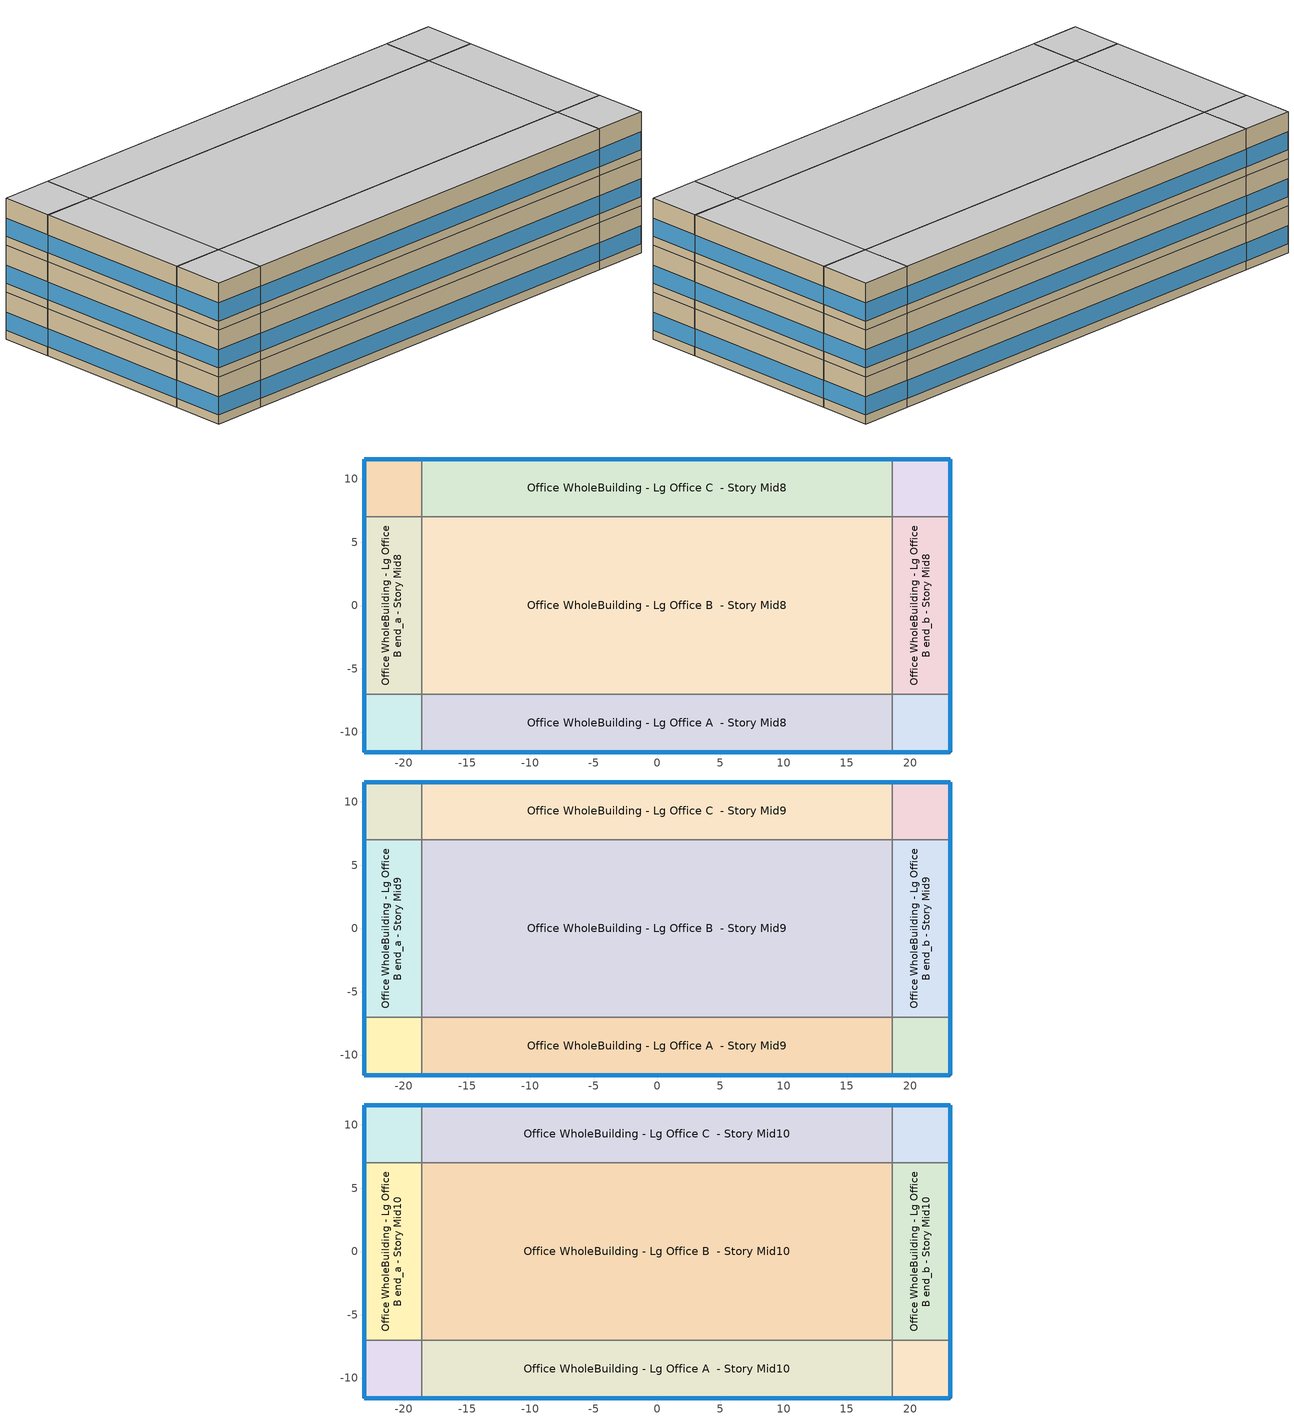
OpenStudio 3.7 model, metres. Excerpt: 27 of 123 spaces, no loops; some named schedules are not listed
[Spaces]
Office WholeBuilding - Lg Office A end_a - Story Mid8
 floor adiabatic (Typical Interior Floor): -23.15,-11.58 -23.15,-7 -18.58,-7 -18.58,-11.58 z31.7
 wall outside: -23.15,-7 -23.15,-11.58 -18.58,-11.58 z31.7:35.66
 wall to Office WholeBuilding - Lg Office B end_a - Story Mid8: -18.58,-7 -23.15,-7 z31.7:35.66
 wall to Office WholeBuilding - Lg Office A  - Story Mid8: -18.58,-11.58 -18.58,-7 z31.7:35.66
 window: -23.13,-11.58 -18.6,-11.58 / -23.15,-7.03 -23.15,-11.55 z32.46:33.98
 ceiling adiabatic (Typical Interior Ceiling): -18.58,-11.58 -18.58,-7 -23.15,-7 -23.15,-11.58 z35.66
Office WholeBuilding - Lg Office B end_a - Story Mid8
 floor adiabatic (Typical Interior Floor): -23.15,-7 -23.15,7 -18.58,7 -18.58,-7 z31.7
 wall outside: -23.15,7 -23.15,-7 z31.7:35.66
 wall to Office WholeBuilding - Lg Office C end_a - Story Mid8: -18.58,7 -23.15,7 z31.7:35.66
 wall to Office WholeBuilding - Lg Office B  - Story Mid8: -18.58,-7 -18.58,7 z31.7:35.66
 window: -23.15,6.98 -23.15,-6.98 z32.46:33.97
 ceiling adiabatic (Typical Interior Ceiling): -18.58,-7 -18.58,7 -23.15,7 -23.15,-7 z35.66
Office WholeBuilding - Lg Office C end_a - Story Mid8
 floor adiabatic (Typical Interior Floor): -23.15,7 -23.15,11.58 -18.58,11.58 -18.58,7 z31.7
 wall outside: -18.58,11.58 -23.15,11.58 -23.15,7 z31.7:35.66
 wall to Office WholeBuilding - Lg Office C  - Story Mid8: -18.58,7 -18.58,11.58 z31.7:35.66
 window: -18.6,11.58 -23.13,11.58 / -23.15,11.55 -23.15,7.03 z32.46:33.98
 ceiling adiabatic (Typical Interior Ceiling): -18.58,7 -18.58,11.58 -23.15,11.58 -23.15,7 z35.66
Office WholeBuilding - Lg Office A  - Story Mid8
 floor adiabatic (Typical Interior Floor): -18.58,-11.58 -18.58,-7 18.58,-7 18.58,-11.58 z31.7
 wall outside: -18.58,-11.58 18.58,-11.58 z31.7:35.66
 wall to Office WholeBuilding - Lg Office B  - Story Mid8: 18.58,-7 -18.58,-7 z31.7:35.66
 wall to Office WholeBuilding - Lg Office A end_b - Story Mid8: 18.58,-11.58 18.58,-7 z31.7:35.66
 window: -18.55,-11.58 18.55,-11.58 z32.46:33.97
 ceiling adiabatic (Typical Interior Ceiling): 18.58,-11.58 18.58,-7 -18.58,-7 -18.58,-11.58 z35.66
Office WholeBuilding - Lg Office B  - Story Mid8
 floor adiabatic (Typical Interior Floor): -18.58,-7 -18.58,7 18.58,7 18.58,-7 z31.7
 wall to Office WholeBuilding - Lg Office C  - Story Mid8: 18.58,7 -18.58,7 z31.7:35.66
 wall to Office WholeBuilding - Lg Office B end_b - Story Mid8: 18.58,-7 18.58,7 z31.7:35.66
 ceiling adiabatic (Typical Interior Ceiling): 18.58,-7 18.58,7 -18.58,7 -18.58,-7 z35.66
Office WholeBuilding - Lg Office C  - Story Mid8
 floor adiabatic (Typical Interior Floor): -18.58,7 -18.58,11.58 18.58,11.58 18.58,7 z31.7
 wall outside: 18.58,11.58 -18.58,11.58 z31.7:35.66
 wall to Office WholeBuilding - Lg Office C end_b - Story Mid8: 18.58,7 18.58,11.58 z31.7:35.66
 window: 18.55,11.58 -18.55,11.58 z32.46:33.97
 ceiling adiabatic (Typical Interior Ceiling): 18.58,7 18.58,11.58 -18.58,11.58 -18.58,7 z35.66
Office WholeBuilding - Lg Office A end_b - Story Mid8
 floor adiabatic (Typical Interior Floor): 18.58,-11.58 18.58,-7 23.15,-7 23.15,-11.58 z31.7
 wall outside: 18.58,-11.58 23.15,-11.58 23.15,-7 z31.7:35.66
 wall to Office WholeBuilding - Lg Office B end_b - Story Mid8: 23.15,-7 18.58,-7 z31.7:35.66
 window: 23.15,-11.55 23.15,-7.03 / 18.6,-11.58 23.13,-11.58 z32.46:33.98
 ceiling adiabatic (Typical Interior Ceiling): 23.15,-11.58 23.15,-7 18.58,-7 18.58,-11.58 z35.66
Office WholeBuilding - Lg Office B end_b - Story Mid8
 floor adiabatic (Typical Interior Floor): 18.58,-7 18.58,7 23.15,7 23.15,-7 z31.7
 wall outside: 23.15,-7 23.15,7 z31.7:35.66
 wall to Office WholeBuilding - Lg Office C end_b - Story Mid8: 23.15,7 18.58,7 z31.7:35.66
 window: 23.15,-6.98 23.15,6.98 z32.46:33.97
 ceiling adiabatic (Typical Interior Ceiling): 23.15,-7 23.15,7 18.58,7 18.58,-7 z35.66
Office WholeBuilding - Lg Office C end_b - Story Mid8
 floor adiabatic (Typical Interior Floor): 18.58,7 18.58,11.58 23.15,11.58 23.15,7 z31.7
 wall outside: 23.15,7 23.15,11.58 18.58,11.58 z31.7:35.66
 window: 23.13,11.58 18.6,11.58 / 23.15,7.03 23.15,11.55 z32.46:33.98
 ceiling adiabatic (Typical Interior Ceiling): 23.15,7 23.15,11.58 18.58,11.58 18.58,7 z35.66
Office WholeBuilding - Lg Office A end_a - Story Mid9
 floor adiabatic (Typical Interior Floor): -23.15,-11.58 -23.15,-7 -18.58,-7 -18.58,-11.58 z35.66
 wall outside: -23.15,-7 -23.15,-11.58 -18.58,-11.58 z35.66:39.62
 wall to Office WholeBuilding - Lg Office B end_a - Story Mid9: -18.58,-7 -23.15,-7 z35.66:39.62
 wall to Office WholeBuilding - Lg Office A  - Story Mid9: -18.58,-11.58 -18.58,-7 z35.66:39.62
 window: -23.15,-7.03 -23.15,-11.55 / -23.13,-11.58 -18.6,-11.58 z36.42:37.95
 ceiling adiabatic (Typical Interior Ceiling): -18.58,-11.58 -18.58,-7 -23.15,-7 -23.15,-11.58 z39.62
Office WholeBuilding - Lg Office B end_a - Story Mid9
 floor adiabatic (Typical Interior Floor): -23.15,-7 -23.15,7 -18.58,7 -18.58,-7 z35.66
 wall outside: -23.15,7 -23.15,-7 z35.66:39.62
 wall to Office WholeBuilding - Lg Office C end_a - Story Mid9: -18.58,7 -23.15,7 z35.66:39.62
 wall to Office WholeBuilding - Lg Office B  - Story Mid9: -18.58,-7 -18.58,7 z35.66:39.62
 window: -23.15,6.98 -23.15,-6.98 z36.42:37.93
 ceiling adiabatic (Typical Interior Ceiling): -18.58,-7 -18.58,7 -23.15,7 -23.15,-7 z39.62
Office WholeBuilding - Lg Office C end_a - Story Mid9
 floor adiabatic (Typical Interior Floor): -23.15,7 -23.15,11.58 -18.58,11.58 -18.58,7 z35.66
 wall outside: -18.58,11.58 -23.15,11.58 -23.15,7 z35.66:39.62
 wall to Office WholeBuilding - Lg Office C  - Story Mid9: -18.58,7 -18.58,11.58 z35.66:39.62
 window: -23.15,11.55 -23.15,7.03 / -18.6,11.58 -23.13,11.58 z36.42:37.95
 ceiling adiabatic (Typical Interior Ceiling): -18.58,7 -18.58,11.58 -23.15,11.58 -23.15,7 z39.62
Office WholeBuilding - Lg Office A  - Story Mid9
 floor adiabatic (Typical Interior Floor): -18.58,-11.58 -18.58,-7 18.58,-7 18.58,-11.58 z35.66
 wall outside: -18.58,-11.58 18.58,-11.58 z35.66:39.62
 wall to Office WholeBuilding - Lg Office B  - Story Mid9: 18.58,-7 -18.58,-7 z35.66:39.62
 wall to Office WholeBuilding - Lg Office A end_b - Story Mid9: 18.58,-11.58 18.58,-7 z35.66:39.62
 window: -18.55,-11.58 18.55,-11.58 z36.42:37.93
 ceiling adiabatic (Typical Interior Ceiling): 18.58,-11.58 18.58,-7 -18.58,-7 -18.58,-11.58 z39.62
Office WholeBuilding - Lg Office B  - Story Mid9
 floor adiabatic (Typical Interior Floor): -18.58,-7 -18.58,7 18.58,7 18.58,-7 z35.66
 wall to Office WholeBuilding - Lg Office C  - Story Mid9: 18.58,7 -18.58,7 z35.66:39.62
 wall to Office WholeBuilding - Lg Office B end_b - Story Mid9: 18.58,-7 18.58,7 z35.66:39.62
 ceiling adiabatic (Typical Interior Ceiling): 18.58,-7 18.58,7 -18.58,7 -18.58,-7 z39.62
Office WholeBuilding - Lg Office C  - Story Mid9
 floor adiabatic (Typical Interior Floor): -18.58,7 -18.58,11.58 18.58,11.58 18.58,7 z35.66
 wall outside: 18.58,11.58 -18.58,11.58 z35.66:39.62
 wall to Office WholeBuilding - Lg Office C end_b - Story Mid9: 18.58,7 18.58,11.58 z35.66:39.62
 window: 18.55,11.58 -18.55,11.58 z36.42:37.93
 ceiling adiabatic (Typical Interior Ceiling): 18.58,7 18.58,11.58 -18.58,11.58 -18.58,7 z39.62
Office WholeBuilding - Lg Office A end_b - Story Mid9
 floor adiabatic (Typical Interior Floor): 18.58,-11.58 18.58,-7 23.15,-7 23.15,-11.58 z35.66
 wall outside: 18.58,-11.58 23.15,-11.58 23.15,-7 z35.66:39.62
 wall to Office WholeBuilding - Lg Office B end_b - Story Mid9: 23.15,-7 18.58,-7 z35.66:39.62
 window: 18.6,-11.58 23.13,-11.58 / 23.15,-11.55 23.15,-7.03 z36.42:37.95
 ceiling adiabatic (Typical Interior Ceiling): 23.15,-11.58 23.15,-7 18.58,-7 18.58,-11.58 z39.62
Office WholeBuilding - Lg Office B end_b - Story Mid9
 floor adiabatic (Typical Interior Floor): 18.58,-7 18.58,7 23.15,7 23.15,-7 z35.66
 wall outside: 23.15,-7 23.15,7 z35.66:39.62
 wall to Office WholeBuilding - Lg Office C end_b - Story Mid9: 23.15,7 18.58,7 z35.66:39.62
 window: 23.15,-6.98 23.15,6.98 z36.42:37.93
 ceiling adiabatic (Typical Interior Ceiling): 23.15,-7 23.15,7 18.58,7 18.58,-7 z39.62
Office WholeBuilding - Lg Office C end_b - Story Mid9
 floor adiabatic (Typical Interior Floor): 18.58,7 18.58,11.58 23.15,11.58 23.15,7 z35.66
 wall outside: 23.15,7 23.15,11.58 18.58,11.58 z35.66:39.62
 window: 23.13,11.58 18.6,11.58 / 23.15,7.03 23.15,11.55 z36.42:37.95
 ceiling adiabatic (Typical Interior Ceiling): 23.15,7 23.15,11.58 18.58,11.58 18.58,7 z39.62
Office WholeBuilding - Lg Office A end_a - Story Mid10
 floor adiabatic (Typical Interior Floor): -23.15,-11.58 -23.15,-7 -18.58,-7 -18.58,-11.58 z39.62
 wall outside: -23.15,-7 -23.15,-11.58 -18.58,-11.58 z39.62:43.59
 wall to Office WholeBuilding - Lg Office B end_a - Story Mid10: -18.58,-7 -23.15,-7 z39.62:43.59
 wall to Office WholeBuilding - Lg Office A  - Story Mid10: -18.58,-11.58 -18.58,-7 z39.62:43.59
 window: -23.15,-7.03 -23.15,-11.55 / -23.13,-11.58 -18.6,-11.58 z40.39:41.91
 ceiling adiabatic (Typical Interior Ceiling): -18.58,-11.58 -18.58,-7 -23.15,-7 -23.15,-11.58 z43.59
Office WholeBuilding - Lg Office B end_a - Story Mid10
 floor adiabatic (Typical Interior Floor): -23.15,-7 -23.15,7 -18.58,7 -18.58,-7 z39.62
 wall outside: -23.15,7 -23.15,-7 z39.62:43.59
 wall to Office WholeBuilding - Lg Office C end_a - Story Mid10: -18.58,7 -23.15,7 z39.62:43.59
 wall to Office WholeBuilding - Lg Office B  - Story Mid10: -18.58,-7 -18.58,7 z39.62:43.59
 window: -23.15,6.98 -23.15,-6.98 z40.39:41.9
 ceiling adiabatic (Typical Interior Ceiling): -18.58,-7 -18.58,7 -23.15,7 -23.15,-7 z43.59
Office WholeBuilding - Lg Office C end_a - Story Mid10
 floor adiabatic (Typical Interior Floor): -23.15,7 -23.15,11.58 -18.58,11.58 -18.58,7 z39.62
 wall outside: -18.58,11.58 -23.15,11.58 -23.15,7 z39.62:43.59
 wall to Office WholeBuilding - Lg Office C  - Story Mid10: -18.58,7 -18.58,11.58 z39.62:43.59
 window: -23.15,11.55 -23.15,7.03 / -18.6,11.58 -23.13,11.58 z40.39:41.91
 ceiling adiabatic (Typical Interior Ceiling): -18.58,7 -18.58,11.58 -23.15,11.58 -23.15,7 z43.59
Office WholeBuilding - Lg Office A  - Story Mid10
 floor adiabatic (Typical Interior Floor): -18.58,-11.58 -18.58,-7 18.58,-7 18.58,-11.58 z39.62
 wall outside: -18.58,-11.58 18.58,-11.58 z39.62:43.59
 wall to Office WholeBuilding - Lg Office B  - Story Mid10: 18.58,-7 -18.58,-7 z39.62:43.59
 wall to Office WholeBuilding - Lg Office A end_b - Story Mid10: 18.58,-11.58 18.58,-7 z39.62:43.59
 window: -18.55,-11.58 18.55,-11.58 z40.39:41.89
 ceiling adiabatic (Typical Interior Ceiling): 18.58,-11.58 18.58,-7 -18.58,-7 -18.58,-11.58 z43.59
Office WholeBuilding - Lg Office B  - Story Mid10
 floor adiabatic (Typical Interior Floor): -18.58,-7 -18.58,7 18.58,7 18.58,-7 z39.62
 wall to Office WholeBuilding - Lg Office C  - Story Mid10: 18.58,7 -18.58,7 z39.62:43.59
 wall to Office WholeBuilding - Lg Office B end_b - Story Mid10: 18.58,-7 18.58,7 z39.62:43.59
 ceiling adiabatic (Typical Interior Ceiling): 18.58,-7 18.58,7 -18.58,7 -18.58,-7 z43.59
Office WholeBuilding - Lg Office C  - Story Mid10
 floor adiabatic (Typical Interior Floor): -18.58,7 -18.58,11.58 18.58,11.58 18.58,7 z39.62
 wall outside: 18.58,11.58 -18.58,11.58 z39.62:43.59
 wall to Office WholeBuilding - Lg Office C end_b - Story Mid10: 18.58,7 18.58,11.58 z39.62:43.59
 window: 18.55,11.58 -18.55,11.58 z40.39:41.89
 ceiling adiabatic (Typical Interior Ceiling): 18.58,7 18.58,11.58 -18.58,11.58 -18.58,7 z43.59
Office WholeBuilding - Lg Office A end_b - Story Mid10
 floor adiabatic (Typical Interior Floor): 18.58,-11.58 18.58,-7 23.15,-7 23.15,-11.58 z39.62
 wall outside: 18.58,-11.58 23.15,-11.58 23.15,-7 z39.62:43.59
 wall to Office WholeBuilding - Lg Office B end_b - Story Mid10: 23.15,-7 18.58,-7 z39.62:43.59
 window: 18.6,-11.58 23.13,-11.58 / 23.15,-11.55 23.15,-7.03 z40.39:41.91
 ceiling adiabatic (Typical Interior Ceiling): 23.15,-11.58 23.15,-7 18.58,-7 18.58,-11.58 z43.59
Office WholeBuilding - Lg Office B end_b - Story Mid10
 floor adiabatic (Typical Interior Floor): 18.58,-7 18.58,7 23.15,7 23.15,-7 z39.62
 wall outside: 23.15,-7 23.15,7 z39.62:43.59
 wall to Office WholeBuilding - Lg Office C end_b - Story Mid10: 23.15,7 18.58,7 z39.62:43.59
 window: 23.15,-6.98 23.15,6.98 z40.39:41.9
 ceiling adiabatic (Typical Interior Ceiling): 23.15,-7 23.15,7 18.58,7 18.58,-7 z43.59
Office WholeBuilding - Lg Office C end_b - Story Mid10
 floor adiabatic (Typical Interior Floor): 18.58,7 18.58,11.58 23.15,11.58 23.15,7 z39.62
 wall outside: 23.15,7 23.15,11.58 18.58,11.58 z39.62:43.59
 window: 23.13,11.58 18.6,11.58 / 23.15,7.03 23.15,11.55 z40.39:41.91
 ceiling adiabatic (Typical Interior Ceiling): 23.15,7 23.15,11.58 18.58,11.58 18.58,7 z43.59
[Site]
Maxwell Afb_AL_USA: Latitude {deg}=32.38; Longitude {deg}=-86.36; Time Zone {hr}=-6; Elevation {m}=52; Terrain=City
[Site:WaterMainsTemperature]
Calculation Method=Correlation; Annual Average Outdoor Air Temperature {C}=18.7358; Maximum Difference In Monthly Average Outdoor Air Temperatures {deltaC}=20.53
[SizingPeriod:DesignDay] Daily Dry-Bulb Temperature Range {deltaC}=10.3; Barometric Pressure {Pa}=100702; Wind Speed {m/s}=3; Wind Direction {deg}=240; Rain Indicator=No; Snow Indicator=No; Day of Month=21; Month=7; Day Type=SummerDesignDay; Daylight Saving Time Indicator=No; Dry-Bulb Temperature Range Modifier Type=DefaultMultipliers; Solar Model Indicator=ASHRAETau; ASHRAE Clear Sky Optical Depth for Beam Irradiance=0.459; ASHRAE Clear Sky Optical Depth for Diffuse Irradiance=2.177
Name | Maximum Dry-Bulb Temperature {C} | Humidity Condition Type | Wetbulb or DewPoint at Maximum Dry-Bulb {C}
Maxwell Afb Ann Clg .4% Condns DB=>MWB 1 | 36.3 | Wetbulb | 24.8
Maxwell Afb Ann Clg .4% Condns WB=>MDB 1 | 32.9 | Wetbulb | 27
Maxwell Afb Ann Clg 1% Condns DB=>MWB 1 | 35.2 | Wetbulb | 24.8
Maxwell Afb Ann Clg 2% Condns DP=>MDB 1 | 28.6 | Dewpoint | 24.5
[ClimateZones]
Climate Zone Institution Name 1=ASHRAE; Climate Zone Document Name 1=ANSI/ASHRAE Standard 169; Climate Zone Document Year 1=2006; Climate Zone Value 1=ASHRAE 169-2013-3A
[Building]
ComStock DOE Ref Pre-1980|LargeOffice: North Axis {deg}=270; Default Construction Set=ComStock DOE Ref Pre-1980 - Office - ASHRAE 169-2013-3A; Default Schedule Set=Building Default Schedule Set; Standards Building Type=Office
[Site:GroundTemperature:FCfactorMethod]
January Ground Temperature {C}=16; February Ground Temperature {C}=11.9; March Ground Temperature {C}=7.7; April Ground Temperature {C}=4; May Ground Temperature {C}=7.9; June Ground Temperature {C}=13.8; July Ground Temperature {C}=17.2; August Ground Temperature {C}=20.8; September Ground Temperature {C}=24.8; October Ground Temperature {C}=26.1; November Ground Temperature {C}=26.5; December Ground Temperature {C}=22.5
[DefaultConstructionSet]
ComStock DOE Ref Pre-1980 - Office - ASHRAE 169-2013-3A: Default Exterior Surface Constructions=Default Surface Constructions 1; Default Interior Surface Constructions=Default Surface Constructions 2; Default Ground Contact Surface Constructions=Default Surface Constructions 3; Default Exterior SubSurface Constructions=Default Sub Surface Constructions 1; Default Interior SubSurface Constructions=Default Sub Surface Constructions 2; Interior Partition Construction=Typical Interior Partition
[DefaultSurfaceConstructions]
Name | Floor Construction | Wall Construction | Roof Ceiling Construction
Default Surface Constructions 1 | Typical Insulated Exterior Mass Floor | Typical Insulated Steel Framed Exterior Wall R-4.44 | Typical IEAD Roof R-10.0
Default Surface Constructions 2 | Typical Interior Floor | Typical Interior Wall | Typical Interior Ceiling
Default Surface Constructions 3 | Typical Insulated Carpeted 6in Slab Floor | Typical Insulated Basement Mass Wall
[Construction]
Typical Insulated Exterior Mass Floor: 4 in. Normalweight Concrete Floor, Typical Carpet Pad
Typical IEAD Roof R-10.0: Roof Membrane, Typical Insulation R-8.88, Metal Roof Surface
Typical Interior Floor: 100mm Normalweight concrete floor, CP02 CARPET PAD
Typical Interior Wall: G01 13mm gypsum board, G01 13mm gypsum board
Typical Interior Ceiling: CP02 CARPET PAD, 100mm Normalweight concrete floor
Typical Insulated Carpeted 6in Slab Floor: 6 in. Normalweight Concrete Floor, Typical Carpet Pad
Typical Insulated Basement Mass Wall: 8 in. Concrete Block Basement Wall
U 1.22 SHGC 0.54 Simple Glazing Window U-1.22 SHGC 0.54: U 1.22 SHGC 0.54 Simple Glazing U-1.22 SHGC 0.54
U 1.22 SHGC 0.54 Simple Glazing Window U-1.22 SHGC 0.54 1: U 1.22 SHGC 0.54 Simple Glazing U-1.22 SHGC 0.54 1
Typical Insulated Metal Door: F08 Metal surface, Typical Insulation R-2.27
U 0.88 SHGC 0.16 Sgl Ref-A-L Clr 6mm: REF A CLEAR LO 6MM
Typical Overhead Door: Typical Insulation R-2.27
Typical Interior Window: Clear 3mm
Typical Interior Door; Typical Interior Partition: G05 25mm wood
Typical Insulated Steel Framed Exterior Wall R-4.44: 25mm Stucco, 5/8 in. Gypsum Board, Typical Insulation R-2.27, 5/8 in. Gypsum Board
InteriorFurnishings 1: Std Wood 6inch 1
[Material] Thermal Absorptance=0.9
Name | Roughness | Thickness {m} | Conductivity {W/m-K} | Density {kg/m3} | Specific Heat {J/kg-K} | Solar Absorptance | Visible Absorptance
4 in. Normalweight Concrete Floor | MediumRough | 0.1016 | 2.31 | 2322 | 832 | 0.7 | 0.7
Roof Membrane | VeryRough | 0.0095 | 0.16 | 1121.29 | 1460 | 0.7 | 0.7
Metal Roof Surface; F08 Metal surface | Smooth | 0.0008 | 45.28 | 7824 | 500 | 0.7 | 0.7
100mm Normalweight concrete floor | MediumRough | 0.1016 | 2.31045 | 2322 | 832.557 | 0.7 | 0.7
G01 13mm gypsum board | Smooth | 0.0127 | 0.160031 | 800.001 | 1090.73 | 0.7 | 0.5
6 in. Normalweight Concrete Floor | MediumRough | 0.1524 | 2.31 | 2322 | 832 | 0.7 | 0.7
8 in. Concrete Block Basement Wall | MediumRough | 0.2032 | 1.326 | 1842 | 912 | 0.7 | 0.7
G05 25mm wood | MediumSmooth | 0.0254 | 0.15 | 608 | 1630 | 0.5 | 0.5
25mm Stucco | Smooth | 0.0254 | 0.72 | 1856 | 840 | 0.7 | 0.7
5/8 in. Gypsum Board | MediumSmooth | 0.0159 | 0.16 | 800 | 1090 | 0.7 | 0.7
Std Wood 6inch 1 | MediumSmooth | 0.15 | 0.12 | 540 | 1210 | 0.7 | 0.7
[Material:NoMass] Roughness=Smooth; Thermal Absorptance=0.9; Solar Absorptance=0.7
Name | Thermal Resistance {m2-K/W} | Visible Absorptance
Typical Carpet Pad; CP02 CARPET PAD | 0.21648 | 0.8
Typical Insulation R-8.88 | 1.56434 | 0.7
Typical Insulation R-2.27 | 0.39899 | 0.7
[DefaultSubSurfaceConstructions]
Name | Fixed Window Construction | Operable Window Construction | Door Construction | Glass Door Construction | Overhead Door Construction | Tubular Daylight Dome Construction | Tubular Daylight Diffuser Construction
Default Sub Surface Constructions 1 | U 1.22 SHGC 0.54 Simple Glazing Window U-1.22 SHGC 0.54 | U 1.22 SHGC 0.54 Simple Glazing Window U-1.22 SHGC 0.54 1 | Typical Insulated Metal Door | U 0.88 SHGC 0.16 Sgl Ref-A-L Clr 6mm | Typical Overhead Door | Typical Interior Window | Typical Interior Window
Default Sub Surface Constructions 2 | Typical Interior Window | Typical Interior Window | Typical Interior Door
[WindowMaterial:SimpleGlazingSystem] U-Factor {W/m2-K}=6.92748; Solar Heat Gain Coefficient=0.54; Visible Transmittance=0.38
U 1.22 SHGC 0.54 Simple Glazing U-1.22 SHGC 0.54; U 1.22 SHGC 0.54 Simple Glazing U-1.22 SHGC 0.54 1
[WindowMaterial:Glazing] Optical Data Type=SpectralAverage; Infrared Transmittance at Normal Incidence=0; Front Side Infrared Hemispherical Emissivity=0.84; Conductivity {W/m-K}=0.9; Dirt Correction Factor for Solar and Visible Transmittance=1; Solar Diffusing=No
Name | Thickness {m} | Solar Transmittance at Normal Incidence | Front Side Solar Reflectance at Normal Incidence | Back Side Solar Reflectance at Normal Incidence | Visible Transmittance at Normal Incidence | Front Side Visible Reflectance at Normal Incidence | Back Side Visible Reflectance at Normal Incidence | Back Side Infrared Hemispherical Emissivity
REF A CLEAR LO 6MM | 0.006 | 0.066 | 0.341 | 0.493 | 0.08 | 0.41 | 0.37 | 0.4
Clear 3mm | 0.003 | 0.837 | 0.075 | 0.075 | 0.898 | 0.081 | 0.081 | 0.84
[SpaceType]
Office WholeBuilding - Lg Office - ComStock DOE Ref Pre-1980: Default Schedule Set=Office WholeBuilding - Lg Office Schedule Set; Design Specification Outdoor Air Object=Office WholeBuilding - Lg Office Ventilation; Standards Building Type=Office; Standards Space Type=WholeBuilding - Lg Office
[BuildingStory] Nominal Floor to Floor Height {m}=3.9624
Name | Nominal Z Coordinate {m}
Story Mid8 | 31.6992
Story Mid9 | 35.6616
Story Mid10 | 39.624
[Space] Space Type=Office WholeBuilding - Lg Office - ComStock DOE Ref Pre-1980
Name | Building Story | Thermal Zone
Office WholeBuilding - Lg Office A end_a - Story Mid8 | Story Mid8 | Zone Office WholeBuilding - Lg Office A end_a - Story Mid8
Office WholeBuilding - Lg Office B end_a - Story Mid8 | Story Mid8 | Zone Office WholeBuilding - Lg Office B end_a - Story Mid8
Office WholeBuilding - Lg Office C end_a - Story Mid8 | Story Mid8 | Zone Office WholeBuilding - Lg Office C end_a - Story Mid8
Office WholeBuilding - Lg Office A  - Story Mid8 | Story Mid8 | Zone Office WholeBuilding - Lg Office A  - Story Mid8
Office WholeBuilding - Lg Office B  - Story Mid8 | Story Mid8 | Zone Office WholeBuilding - Lg Office B  - Story Mid8
Office WholeBuilding - Lg Office C  - Story Mid8 | Story Mid8 | Zone Office WholeBuilding - Lg Office C  - Story Mid8
Office WholeBuilding - Lg Office A end_b - Story Mid8 | Story Mid8 | Zone Office WholeBuilding - Lg Office A end_b - Story Mid8
Office WholeBuilding - Lg Office B end_b - Story Mid8 | Story Mid8 | Zone Office WholeBuilding - Lg Office B end_b - Story Mid8
Office WholeBuilding - Lg Office C end_b - Story Mid8 | Story Mid8 | Zone Office WholeBuilding - Lg Office C end_b - Story Mid8
Office WholeBuilding - Lg Office A end_a - Story Mid9 | Story Mid9 | Zone Office WholeBuilding - Lg Office A end_a - Story Mid9
Office WholeBuilding - Lg Office B end_a - Story Mid9 | Story Mid9 | Zone Office WholeBuilding - Lg Office B end_a - Story Mid9
Office WholeBuilding - Lg Office C end_a - Story Mid9 | Story Mid9 | Zone Office WholeBuilding - Lg Office C end_a - Story Mid9
Office WholeBuilding - Lg Office A  - Story Mid9 | Story Mid9 | Zone Office WholeBuilding - Lg Office A  - Story Mid9
Office WholeBuilding - Lg Office B  - Story Mid9 | Story Mid9 | Zone Office WholeBuilding - Lg Office B  - Story Mid9
Office WholeBuilding - Lg Office C  - Story Mid9 | Story Mid9 | Zone Office WholeBuilding - Lg Office C  - Story Mid9
Office WholeBuilding - Lg Office A end_b - Story Mid9 | Story Mid9 | Zone Office WholeBuilding - Lg Office A end_b - Story Mid9
Office WholeBuilding - Lg Office B end_b - Story Mid9 | Story Mid9 | Zone Office WholeBuilding - Lg Office B end_b - Story Mid9
Office WholeBuilding - Lg Office C end_b - Story Mid9 | Story Mid9 | Zone Office WholeBuilding - Lg Office C end_b - Story Mid9
Office WholeBuilding - Lg Office A end_a - Story Mid10 | Story Mid10 | Zone Office WholeBuilding - Lg Office A end_a - Story Mid10
Office WholeBuilding - Lg Office B end_a - Story Mid10 | Story Mid10 | Zone Office WholeBuilding - Lg Office B end_a - Story Mid10
Office WholeBuilding - Lg Office C end_a - Story Mid10 | Story Mid10 | Zone Office WholeBuilding - Lg Office C end_a - Story Mid10
Office WholeBuilding - Lg Office A  - Story Mid10 | Story Mid10 | Zone Office WholeBuilding - Lg Office A  - Story Mid10
Office WholeBuilding - Lg Office B  - Story Mid10 | Story Mid10 | Zone Office WholeBuilding - Lg Office B  - Story Mid10
Office WholeBuilding - Lg Office C  - Story Mid10 | Story Mid10 | Zone Office WholeBuilding - Lg Office C  - Story Mid10
Office WholeBuilding - Lg Office A end_b - Story Mid10 | Story Mid10 | Zone Office WholeBuilding - Lg Office A end_b - Story Mid10
Office WholeBuilding - Lg Office B end_b - Story Mid10 | Story Mid10 | Zone Office WholeBuilding - Lg Office B end_b - Story Mid10
Office WholeBuilding - Lg Office C end_b - Story Mid10 | Story Mid10 | Zone Office WholeBuilding - Lg Office C end_b - Story Mid10
[ThermalZone] Multiplier=1; Use Ideal Air Loads=No
Name | Thermostat
Zone Office WholeBuilding - Lg Office A end_a - Story Mid8 | Office WholeBuilding - Lg Office - ComStock DOE Ref Pre-1980 Thermostat 23
Zone Office WholeBuilding - Lg Office B end_a - Story Mid8 | Office WholeBuilding - Lg Office - ComStock DOE Ref Pre-1980 Thermostat 61
Zone Office WholeBuilding - Lg Office C end_a - Story Mid8 | Office WholeBuilding - Lg Office - ComStock DOE Ref Pre-1980 Thermostat 99
Zone Office WholeBuilding - Lg Office A  - Story Mid8 | Office WholeBuilding - Lg Office - ComStock DOE Ref Pre-1980 Thermostat 10
Zone Office WholeBuilding - Lg Office B  - Story Mid8 | Office WholeBuilding - Lg Office - ComStock DOE Ref Pre-1980 Thermostat 48
Zone Office WholeBuilding - Lg Office C  - Story Mid8 | Office WholeBuilding - Lg Office - ComStock DOE Ref Pre-1980 Thermostat 86
Zone Office WholeBuilding - Lg Office A end_b - Story Mid8 | Office WholeBuilding - Lg Office - ComStock DOE Ref Pre-1980 Thermostat 35
Zone Office WholeBuilding - Lg Office B end_b - Story Mid8 | Office WholeBuilding - Lg Office - ComStock DOE Ref Pre-1980 Thermostat 73
Zone Office WholeBuilding - Lg Office C end_b - Story Mid8 | Office WholeBuilding - Lg Office - ComStock DOE Ref Pre-1980 Thermostat 111
Zone Office WholeBuilding - Lg Office A end_a - Story Mid9 | Office WholeBuilding - Lg Office - ComStock DOE Ref Pre-1980 Thermostat 24
Zone Office WholeBuilding - Lg Office B end_a - Story Mid9 | Office WholeBuilding - Lg Office - ComStock DOE Ref Pre-1980 Thermostat 62
Zone Office WholeBuilding - Lg Office C end_a - Story Mid9 | Office WholeBuilding - Lg Office - ComStock DOE Ref Pre-1980 Thermostat 100
Zone Office WholeBuilding - Lg Office A  - Story Mid9 | Office WholeBuilding - Lg Office - ComStock DOE Ref Pre-1980 Thermostat 11
Zone Office WholeBuilding - Lg Office B  - Story Mid9 | Office WholeBuilding - Lg Office - ComStock DOE Ref Pre-1980 Thermostat 49
Zone Office WholeBuilding - Lg Office C  - Story Mid9 | Office WholeBuilding - Lg Office - ComStock DOE Ref Pre-1980 Thermostat 87
Zone Office WholeBuilding - Lg Office A end_b - Story Mid9 | Office WholeBuilding - Lg Office - ComStock DOE Ref Pre-1980 Thermostat 36
Zone Office WholeBuilding - Lg Office B end_b - Story Mid9 | Office WholeBuilding - Lg Office - ComStock DOE Ref Pre-1980 Thermostat 74
Zone Office WholeBuilding - Lg Office C end_b - Story Mid9 | Office WholeBuilding - Lg Office - ComStock DOE Ref Pre-1980 Thermostat 112
Zone Office WholeBuilding - Lg Office A end_a - Story Mid10 | Office WholeBuilding - Lg Office - ComStock DOE Ref Pre-1980 Thermostat 15
Zone Office WholeBuilding - Lg Office B end_a - Story Mid10 | Office WholeBuilding - Lg Office - ComStock DOE Ref Pre-1980 Thermostat 53
Zone Office WholeBuilding - Lg Office C end_a - Story Mid10 | Office WholeBuilding - Lg Office - ComStock DOE Ref Pre-1980 Thermostat 91
Zone Office WholeBuilding - Lg Office A  - Story Mid10 | Office WholeBuilding - Lg Office - ComStock DOE Ref Pre-1980 Thermostat 2
Zone Office WholeBuilding - Lg Office B  - Story Mid10 | Office WholeBuilding - Lg Office - ComStock DOE Ref Pre-1980 Thermostat 40
Zone Office WholeBuilding - Lg Office C  - Story Mid10 | Office WholeBuilding - Lg Office - ComStock DOE Ref Pre-1980 Thermostat 78
Zone Office WholeBuilding - Lg Office A end_b - Story Mid10 | Office WholeBuilding - Lg Office - ComStock DOE Ref Pre-1980 Thermostat 27
Zone Office WholeBuilding - Lg Office B end_b - Story Mid10 | Office WholeBuilding - Lg Office - ComStock DOE Ref Pre-1980 Thermostat 65
Zone Office WholeBuilding - Lg Office C end_b - Story Mid10 | Office WholeBuilding - Lg Office - ComStock DOE Ref Pre-1980 Thermostat 103
[Lights:Definition]
Office WholeBuilding - Lg Office Lights Definition: Design Level Calculation Method=Watts/Area; Watts per Space Floor Area {W/m2}=16.9532; Fraction Radiant=0.655386; Fraction Visible=0.2; Return Air Fraction=0
[Lights]
Office WholeBuilding - Lg Office Lights: Lights Definition=Office WholeBuilding - Lg Office Lights Definition; Space or SpaceType=Office WholeBuilding - Lg Office - ComStock DOE Ref Pre-1980; Fraction Replaceable=1
[ElectricEquipment:Definition]
Office WholeBuilding - Lg Office Elec Equip Definition: Design Level Calculation Method=Watts/Area; Watts per Space Floor Area {W/m2}=8.07293; Fraction Latent=0; Fraction Radiant=0.5; Fraction Lost=0
[ElectricEquipment]
Office WholeBuilding - Lg Office Elec Equip: Electric Equipment Definition=Office WholeBuilding - Lg Office Elec Equip Definition; Space or SpaceType=Office WholeBuilding - Lg Office - ComStock DOE Ref Pre-1980
[DesignSpecification:OutdoorAir]
Office WholeBuilding - Lg Office Ventilation: Outdoor Air Method=Sum; Outdoor Air Flow per Person {m3/s-person}=0.00943895
[DefaultScheduleSet]
Name | Number of People Schedule | People Activity Level Schedule | Lighting Schedule | Electric Equipment Schedule | Infiltration Schedule | Hours of Operation Schedule
Office WholeBuilding - Lg Office Schedule Set | Large Office Bldg Occ | Large Office Activity | Office BLDG_LIGHT_EndUseData | Office BLDG_EQUIP_EndUseData | Large Office Infil Quarter On
Building Default Schedule Set |  |  |  |  |  | Building Hours of Operation NonResidential
[People:Definition]
Office WholeBuilding - Lg Office People Definition: Number of People Calculation Method=People/Area; People per Space Floor Area {person/m2}=0.0538196; Fraction Radiant=0.3
[People]
Office WholeBuilding - Lg Office People: People Definition=Office WholeBuilding - Lg Office People Definition; Space or SpaceType=Office WholeBuilding - Lg Office - ComStock DOE Ref Pre-1980; Work Efficiency Schedule=Work Efficiency Schedule; Clothing Insulation Schedule=Clothing Schedule; Air Velocity Schedule=Air Velocity Schedule; Multiplier=1
[SpaceInfiltration:DesignFlowRate] Schedule=Always On Discrete; Design Flow Rate Calculation Method=Flow/ExteriorArea; Flow per Exterior Surface Area {m3/s-m2}=0.00102523; Constant Term Coefficient=0; Temperature Term Coefficient=0; Velocity Term Coefficient=0.224; Velocity Squared Term Coefficient=0
Name | Space or SpaceType
Office WholeBuilding - Lg Office A  - Story Mid10 Infiltration | Office WholeBuilding - Lg Office A  - Story Mid10
Office WholeBuilding - Lg Office A  - Story Mid8 Infiltration | Office WholeBuilding - Lg Office A  - Story Mid8
Office WholeBuilding - Lg Office A  - Story Mid9 Infiltration | Office WholeBuilding - Lg Office A  - Story Mid9
Office WholeBuilding - Lg Office A end_a - Story Mid10 Infiltration | Office WholeBuilding - Lg Office A end_a - Story Mid10
Office WholeBuilding - Lg Office A end_a - Story Mid8 Infiltration | Office WholeBuilding - Lg Office A end_a - Story Mid8
Office WholeBuilding - Lg Office A end_a - Story Mid9 Infiltration | Office WholeBuilding - Lg Office A end_a - Story Mid9
Office WholeBuilding - Lg Office A end_b - Story Mid10 Infiltration | Office WholeBuilding - Lg Office A end_b - Story Mid10
Office WholeBuilding - Lg Office A end_b - Story Mid8 Infiltration | Office WholeBuilding - Lg Office A end_b - Story Mid8
Office WholeBuilding - Lg Office A end_b - Story Mid9 Infiltration | Office WholeBuilding - Lg Office A end_b - Story Mid9
Office WholeBuilding - Lg Office B end_a - Story Mid10 Infiltration | Office WholeBuilding - Lg Office B end_a - Story Mid10
Office WholeBuilding - Lg Office B end_a - Story Mid8 Infiltration | Office WholeBuilding - Lg Office B end_a - Story Mid8
Office WholeBuilding - Lg Office B end_a - Story Mid9 Infiltration | Office WholeBuilding - Lg Office B end_a - Story Mid9
Office WholeBuilding - Lg Office B end_b - Story Mid10 Infiltration | Office WholeBuilding - Lg Office B end_b - Story Mid10
Office WholeBuilding - Lg Office B end_b - Story Mid8 Infiltration | Office WholeBuilding - Lg Office B end_b - Story Mid8
Office WholeBuilding - Lg Office B end_b - Story Mid9 Infiltration | Office WholeBuilding - Lg Office B end_b - Story Mid9
Office WholeBuilding - Lg Office C  - Story Mid10 Infiltration | Office WholeBuilding - Lg Office C  - Story Mid10
Office WholeBuilding - Lg Office C  - Story Mid8 Infiltration | Office WholeBuilding - Lg Office C  - Story Mid8
Office WholeBuilding - Lg Office C  - Story Mid9 Infiltration | Office WholeBuilding - Lg Office C  - Story Mid9
Office WholeBuilding - Lg Office C end_a - Story Mid10 Infiltration | Office WholeBuilding - Lg Office C end_a - Story Mid10
Office WholeBuilding - Lg Office C end_a - Story Mid8 Infiltration | Office WholeBuilding - Lg Office C end_a - Story Mid8
Office WholeBuilding - Lg Office C end_a - Story Mid9 Infiltration | Office WholeBuilding - Lg Office C end_a - Story Mid9
Office WholeBuilding - Lg Office C end_b - Story Mid10 Infiltration | Office WholeBuilding - Lg Office C end_b - Story Mid10
Office WholeBuilding - Lg Office C end_b - Story Mid8 Infiltration | Office WholeBuilding - Lg Office C end_b - Story Mid8
Office WholeBuilding - Lg Office C end_b - Story Mid9 Infiltration | Office WholeBuilding - Lg Office C end_b - Story Mid9
[Exterior:Lights:Definition]
Name | Design Level {W}
Parking Areas and Drives Def (W/ft^2) | 0.0497494
Building Facades Def (W/ft^2) | 0.25
Main Entries Def (W/ft) | 30
Other Doors Def (W/ft) | 25
[Exterior:Lights] Schedule=Always On Discrete; Control Option=AstronomicalClock
Name | Exterior Lights Definition | Multiplier
Parking Areas and Drives | Parking Areas and Drives Def (W/ft^2) | 243000
Building Facades | Building Facades Def (W/ft^2) | 5924.53
Main Entries | Main Entries Def (W/ft) | 9.23077
Other Doors | Other Doors Def (W/ft) | 13.8462
[ThermostatSetpoint:DualSetpoint] Heating Setpoint Temperature Schedule=Large Office HtgSetp; Cooling Setpoint Temperature Schedule=Large Office ClgSetp
Office WholeBuilding - Lg Office - ComStock DOE Ref Pre-1980 Thermostat 2; Office WholeBuilding - Lg Office - ComStock DOE Ref Pre-1980 Thermostat 10; Office WholeBuilding - Lg Office - ComStock DOE Ref Pre-1980 Thermostat 11; Office WholeBuilding - Lg Office - ComStock DOE Ref Pre-1980 Thermostat 15; Office WholeBuilding - Lg Office - ComStock DOE Ref Pre-1980 Thermostat 23; Office WholeBuilding - Lg Office - ComStock DOE Ref Pre-1980 Thermostat 24; Office WholeBuilding - Lg Office - ComStock DOE Ref Pre-1980 Thermostat 27; Office WholeBuilding - Lg Office - ComStock DOE Ref Pre-1980 Thermostat 35; Office WholeBuilding - Lg Office - ComStock DOE Ref Pre-1980 Thermostat 36; Office WholeBuilding - Lg Office - ComStock DOE Ref Pre-1980 Thermostat 40; Office WholeBuilding - Lg Office - ComStock DOE Ref Pre-1980 Thermostat 48; Office WholeBuilding - Lg Office - ComStock DOE Ref Pre-1980 Thermostat 49; Office WholeBuilding - Lg Office - ComStock DOE Ref Pre-1980 Thermostat 53; Office WholeBuilding - Lg Office - ComStock DOE Ref Pre-1980 Thermostat 61; Office WholeBuilding - Lg Office - ComStock DOE Ref Pre-1980 Thermostat 62; Office WholeBuilding - Lg Office - ComStock DOE Ref Pre-1980 Thermostat 65; Office WholeBuilding - Lg Office - ComStock DOE Ref Pre-1980 Thermostat 73; Office WholeBuilding - Lg Office - ComStock DOE Ref Pre-1980 Thermostat 74; Office WholeBuilding - Lg Office - ComStock DOE Ref Pre-1980 Thermostat 78; Office WholeBuilding - Lg Office - ComStock DOE Ref Pre-1980 Thermostat 86; Office WholeBuilding - Lg Office - ComStock DOE Ref Pre-1980 Thermostat 87; Office WholeBuilding - Lg Office - ComStock DOE Ref Pre-1980 Thermostat 91; Office WholeBuilding - Lg Office - ComStock DOE Ref Pre-1980 Thermostat 99; Office WholeBuilding - Lg Office - ComStock DOE Ref Pre-1980 Thermostat 100; Office WholeBuilding - Lg Office - ComStock DOE Ref Pre-1980 Thermostat 103; Office WholeBuilding - Lg Office - ComStock DOE Ref Pre-1980 Thermostat 111; Office WholeBuilding - Lg Office - ComStock DOE Ref Pre-1980 Thermostat 112
[InternalMass:Definition]
Internal Mass Definition 2: Construction=InteriorFurnishings 1; Design Level Calculation Method=SurfaceArea/Area; Surface Area per Space Floor Area=2
[InternalMass] Internal Mass Definition=Internal Mass Definition 2; Multiplier=1
Name | Space or SpaceType
Office WholeBuilding - Lg Office B end_b - Story Mid10 Mass | Office WholeBuilding - Lg Office B end_b - Story Mid10
Office WholeBuilding - Lg Office A end_b - Story Mid10 Mass | Office WholeBuilding - Lg Office A end_b - Story Mid10
Office WholeBuilding - Lg Office B  - Story Mid10 Mass | Office WholeBuilding - Lg Office B  - Story Mid10
Office WholeBuilding - Lg Office A end_a - Story Mid10 Mass | Office WholeBuilding - Lg Office A end_a - Story Mid10
Office WholeBuilding - Lg Office B end_b - Story Mid9 Mass | Office WholeBuilding - Lg Office B end_b - Story Mid9
Office WholeBuilding - Lg Office B end_a - Story Mid10 Mass | Office WholeBuilding - Lg Office B end_a - Story Mid10
Office WholeBuilding - Lg Office C end_b - Story Mid9 Mass | Office WholeBuilding - Lg Office C end_b - Story Mid9
Office WholeBuilding - Lg Office C  - Story Mid9 Mass | Office WholeBuilding - Lg Office C  - Story Mid9
Office WholeBuilding - Lg Office B  - Story Mid9 Mass | Office WholeBuilding - Lg Office B  - Story Mid9
Office WholeBuilding - Lg Office A  - Story Mid9 Mass | Office WholeBuilding - Lg Office A  - Story Mid9
Office WholeBuilding - Lg Office C end_a - Story Mid9 Mass | Office WholeBuilding - Lg Office C end_a - Story Mid9
Office WholeBuilding - Lg Office A end_b - Story Mid8 Mass | Office WholeBuilding - Lg Office A end_b - Story Mid8
Office WholeBuilding - Lg Office B  - Story Mid8 Mass | Office WholeBuilding - Lg Office B  - Story Mid8
Office WholeBuilding - Lg Office C end_a - Story Mid8 Mass | Office WholeBuilding - Lg Office C end_a - Story Mid8
Office WholeBuilding - Lg Office B end_a - Story Mid9 Mass | Office WholeBuilding - Lg Office B end_a - Story Mid9
Office WholeBuilding - Lg Office C end_b - Story Mid10 Mass | Office WholeBuilding - Lg Office C end_b - Story Mid10
Office WholeBuilding - Lg Office C end_a - Story Mid10 Mass | Office WholeBuilding - Lg Office C end_a - Story Mid10
Office WholeBuilding - Lg Office C  - Story Mid8 Mass | Office WholeBuilding - Lg Office C  - Story Mid8
Office WholeBuilding - Lg Office A end_b - Story Mid9 Mass | Office WholeBuilding - Lg Office A end_b - Story Mid9
Office WholeBuilding - Lg Office A  - Story Mid10 Mass | Office WholeBuilding - Lg Office A  - Story Mid10
Office WholeBuilding - Lg Office A end_a - Story Mid8 Mass | Office WholeBuilding - Lg Office A end_a - Story Mid8
Office WholeBuilding - Lg Office A  - Story Mid8 Mass | Office WholeBuilding - Lg Office A  - Story Mid8
Office WholeBuilding - Lg Office B end_b - Story Mid8 Mass | Office WholeBuilding - Lg Office B end_b - Story Mid8
Office WholeBuilding - Lg Office C  - Story Mid10 Mass | Office WholeBuilding - Lg Office C  - Story Mid10
Office WholeBuilding - Lg Office A end_a - Story Mid9 Mass | Office WholeBuilding - Lg Office A end_a - Story Mid9
Office WholeBuilding - Lg Office C end_b - Story Mid8 Mass | Office WholeBuilding - Lg Office C end_b - Story Mid8
Office WholeBuilding - Lg Office B end_a - Story Mid8 Mass | Office WholeBuilding - Lg Office B end_a - Story Mid8
[Schedule:Ruleset]
Name | Default Day Schedule | Summer Design Day Schedule | Winter Design Day Schedule
Clothing Schedule | Clothing Schedule Default Winter Clothes
Air Velocity Schedule | Air Velocity Schedule Default
Work Efficiency Schedule | Work Efficiency Schedule Default
Large Office Bldg Occ | Large Office Bldg Occ Default | Large Office Bldg Occ Summer Design Day | Large Office Bldg Occ Winter Design Day
Large Office Activity | Large Office Activity Default | Large Office Activity Summer Design Day | Large Office Activity Winter Design Day
Office BLDG_LIGHT_EndUseData | Office BLDG_LIGHT_EndUseData Default | Office BLDG_LIGHT_EndUseData Summer Design Day | Office BLDG_LIGHT_EndUseData Winter Design Day
Office BLDG_EQUIP_EndUseData | Office BLDG_EQUIP_EndUseData Default | Office BLDG_EQUIP_EndUseData Summer Design Day | Office BLDG_EQUIP_EndUseData Winter Design Day
Large Office Infil Quarter On | Large Office Infil Quarter On Default | Large Office Infil Quarter On Summer Design Day | Large Office Infil Quarter On Winter Design Day
Large Office HtgSetp | Large Office HtgSetp Default | Large Office HtgSetp Summer Design Day | Large Office HtgSetp Winter Design Day
Large Office ClgSetp | Large Office ClgSetp Default | Large Office ClgSetp Summer Design Day | Large Office ClgSetp Winter Design Day
Building Hours of Operation NonResidential | Building Hours of Operation NonResidential Default | Building Hours of Operation NonResidential Summer Design Day | Building Hours of Operation NonResidential Winter Design Day
[Schedule:Day]
Clothing Schedule Summer Clothes: 24, 0, 0.5
Office BLDG_LIGHT_EndUseData Sun Day: Yes, 0, 15, 0.0633487, 0, 30, 0.0634362, 0, 45, 0.0635237, 1, 0, 0.0636112, 1, 15, 0.0636987, 1, 30, 0.0637342, 1, 45, 0.0637697, 2, 0, 0.0638052, 2, 15, 0.0638407, 2, 30, 0.0638426, 2, 45, 0.0638445, 3, 0, 0.0638464, 3, 15, 0.0638483, 3, 30, 0.0590495, 3, 45, 0.0542507, 4, 0, 0.0494519, 4, 15, 0.0446531, 4, 30, 0.0446931, 4, 45, 0.0447331, 5, 0, 0.0447731, 5, 15, 0.0448131, 5, 30, 0.0444464, 5, 45, 0.0440796, 6, 0, 0.0437128, 6, 15, 0.043346, 6, 30, 0.0434107, 6, 45, 0.0434753, 7, 0, 0.04354, 7, 15, 0.0436047, 7, 30, 0.0436534, 7, 45, 0.0437021, 8, 0, 0.0437508, 8, 15, 0.0437995, 8, 30, 0.0432527, 8, 45, 0.0427059, 9, 0, 0.042159, 9, 15, 0.0416122, 9, 30, 0.0417322, 9, 45, 0.0418523, 10, 0, 0.0419723, 10, 15, 0.0420923, 10, 30, 0.0636421, 10, 45, 0.0636506, 11, 0, 0.0636591, 11, 15, 0.0636676, 11, 30, 0.063676, 11, 45, 0.0636845, 12, 0, 0.063693, 12, 15, 0.0637015, 12, 30, 0.0637099, 12, 45, 0.0637184, 13, 0, 0.0637269, 13, 15, 0.0637354, 13, 30, 0.0637438, 13, 45, 0.0637523, 14, 0, 0.0637608, 14, 15, 0.0637693, 14, 30, 0.0637777, 14, 45, 0.0637862, 15, 0, 0.0637947, 15, 15, 0.0638032, 15, 30, 0.0638116, 15, 45, 0.0638201, 16, 0, 0.0638286, 16, 15, 0.0638371, 16, 30, 0.0638455, 16, 45, 0.063854, 17, 0, 0.0638625, 17, 15, 0.063871, 17, 30, 0.0638794, 17, 45, 0.0638879, 18, 0, 0.0638964, 18, 15, 0.0639049, 18, 30, 0.0639133, 18, 45, 0.0639218, 19, 0, 0.0639303, 19, 15, 0.0639388, 19, 30, 0.0632919, 19, 45, 0.062645, 20, 0, 0.0619982, 20, 15, 0.0613513, 20, 30, 0.0619439, 20, 45, 0.0625364, 21, 0, 0.0631289, 21, 15, 0.0637214, 21, 30, 0.0609629, 21, 45, 0.0582044, 22, 0, 0.0554458, 22, 15, 0.0526873, 22, 30, 0.053833, 22, 45, 0.0549787, 23, 0, 0.0561244, 23, 15, 0.0572701, 23, 30, 0.0587898, 23, 45, 0.0603094, 24, 0, 0.0618291
Office BLDG_EQUIP_EndUseData Sat Day: Yes, 0, 15, 0.520825, 0, 30, 0.5268, 0, 45, 0.535025, 1, 0, 0.54325, 1, 15, 0.551475, 1, 30, 0.5597, 1, 45, 0.5684, 2, 0, 0.5771, 2, 15, 0.5858, 2, 30, 0.5945, 2, 45, 0.6013, 3, 0, 0.6081, 3, 15, 0.6149, 3, 30, 0.6217, 3, 45, 0.5369, 4, 0, 0.53445, 4, 15, 0.532, 4, 30, 0.52255, 4, 45, 0.5131, 5, 0, 0.50365, 5, 15, 0.4942, 5, 30, 0.483575, 5, 45, 0.47295, 6, 0, 0.462325, 6, 15, 0.4517, 6, 30, 0.451229, 6, 45, 0.450758, 7, 0, 0.450287, 7, 15, 0.449816, 7, 30, 0.449344, 7, 45, 0.448873, 8, 0, 0.448402, 8, 15, 0.447931, 8, 30, 0.44746, 8, 45, 0.446989, 9, 0, 0.446518, 9, 15, 0.446047, 9, 30, 0.445576, 9, 45, 0.445104, 10, 0, 0.444633, 10, 15, 0.444162, 10, 30, 0.443691, 10, 45, 0.44322, 11, 0, 0.442749, 11, 15, 0.442278, 11, 30, 0.441807, 11, 45, 0.441336, 11, 52, 0.4411, 12, 0, 0.54995, 12, 7, 0.44325, 12, 15, 0.549893, 12, 22, 0.4454, 12, 30, 0.549835, 12, 37, 0.44755, 12, 45, 0.549778, 12, 52, 0.4497, 13, 0, 0.549721, 13, 7, 0.453, 13, 15, 0.549664, 13, 22, 0.4563, 13, 30, 0.549606, 13, 37, 0.4596, 13, 45, 0.549549, 13, 52, 0.4629, 14, 0, 0.549492, 14, 7, 0.463371, 14, 15, 0.549434, 14, 22, 0.463842, 14, 30, 0.549377, 14, 37, 0.464313, 14, 45, 0.54932, 14, 52, 0.464784, 15, 0, 0.549262, 15, 7, 0.465256, 15, 15, 0.549205, 15, 22, 0.465727, 15, 30, 0.549148, 15, 37, 0.466198, 15, 45, 0.549091, 15, 52, 0.466669, 16, 0, 0.549033, 16, 7, 0.46714, 16, 15, 0.548976, 16, 22, 0.467611, 16, 30, 0.548919, 16, 37, 0.468082, 16, 45, 0.548861, 16, 52, 0.468553, 17, 0, 0.548804, 17, 7, 0.469024, 17, 15, 0.548747, 17, 22, 0.469496, 17, 30, 0.54869, 17, 37, 0.469967, 17, 45, 0.548632, 17, 52, 0.470438, 18, 0, 0.548575, 18, 7, 0.470909, 18, 15, 0.548518, 18, 22, 0.47138, 18, 30, 0.54846, 18, 37, 0.471851, 18, 45, 0.548403, 18, 52, 0.472322, 19, 0, 0.548346, 19, 7, 0.472793, 19, 15, 0.548289, 19, 22, 0.473264, 19, 30, 0.4735, 19, 45, 0.478725, 20, 0, 0.48395, 20, 15, 0.489175, 20, 30, 0.4944, 20, 45, 0.4945, 21, 0, 0.4946, 21, 15, 0.4947, 21, 30, 0.4948, 21, 45, 0.49405, 22, 0, 0.4933, 22, 15, 0.49255, 22, 30, 0.4918, 22, 45, 0.494575, 23, 0, 0.49735, 23, 15, 0.500125, 23, 30, 0.5029, 23, 45, 0.508875, 24, 0, 0.549033
Office BLDG_EQUIP_EndUseData Sun Day: Yes, 0, 15, 0.5466, 0, 30, 0.55975, 0, 45, 0.5729, 1, 0, 0.58605, 1, 15, 0.5992, 1, 30, 0.608975, 1, 45, 0.61875, 2, 0, 0.628525, 2, 15, 0.6383, 2, 30, 0.6381, 2, 45, 0.6379, 3, 0, 0.6377, 3, 15, 0.6375, 3, 30, 0.618982, 3, 45, 0.600465, 4, 0, 0.581947, 4, 15, 0.56343, 4, 30, 0.566497, 4, 45, 0.569565, 5, 0, 0.572632, 5, 15, 0.5757, 5, 30, 0.57, 5, 45, 0.5643, 6, 0, 0.5586, 6, 15, 0.5529, 6, 30, 0.5545, 6, 45, 0.5561, 7, 0, 0.5577, 7, 15, 0.5593, 7, 30, 0.56295, 7, 45, 0.5666, 8, 0, 0.57025, 8, 15, 0.5739, 8, 30, 0.5759, 8, 45, 0.5779, 9, 0, 0.5799, 9, 15, 0.5819, 9, 30, 0.580175, 9, 45, 0.57845, 10, 0, 0.576725, 10, 15, 0.575, 10, 30, 0.471509, 10, 45, 0.47154, 11, 0, 0.471571, 11, 15, 0.471603, 11, 30, 0.471634, 11, 45, 0.471665, 12, 0, 0.471696, 12, 15, 0.471727, 12, 30, 0.471758, 12, 45, 0.47179, 13, 0, 0.471821, 13, 15, 0.471852, 13, 30, 0.471883, 13, 45, 0.471914, 14, 0, 0.471945, 14, 15, 0.471977, 14, 30, 0.472008, 14, 45, 0.472039, 15, 0, 0.47207, 15, 15, 0.472101, 15, 30, 0.472132, 15, 45, 0.472164, 16, 0, 0.472195, 16, 15, 0.472226, 16, 30, 0.472257, 16, 45, 0.472288, 17, 0, 0.472319, 17, 15, 0.472351, 17, 30, 0.472382, 17, 45, 0.472413, 18, 0, 0.472444, 18, 15, 0.472475, 18, 30, 0.472506, 18, 45, 0.472538, 19, 0, 0.472569, 19, 15, 0.4726, 19, 30, 0.469375, 19, 45, 0.46615, 20, 0, 0.462925, 20, 15, 0.4597, 20, 30, 0.4594, 20, 45, 0.4591, 21, 0, 0.4588, 21, 15, 0.4585, 21, 30, 0.4617, 21, 45, 0.4649, 22, 0, 0.4681, 22, 15, 0.4713, 22, 30, 0.478225, 22, 45, 0.48515, 23, 0, 0.492075, 23, 15, 0.499, 23, 30, 0.5109, 23, 45, 0.5228, 24, 0, 0.5347
Large Office Infil Quarter On Sun Day; Building Hours of Operation NonResidential Winter Design Day; Building Hours of Operation NonResidential Summer Design Day: 24, 0, 1
Large Office Infil Quarter On WntrDsn|Sat Day: 6, 0, 1, 18, 0, 0.25, 24, 0, 1
Large Office HtgSetp Default: Yes, 2, 45, 15.6, 19, 45, 21, 24, 0, 15.6
Large Office HtgSetp Summer Design Day: 24, 0, 15.6
Large Office HtgSetp Winter Design Day: 24, 0, 21
Large Office ClgSetp Default: Yes, 2, 45, 26.7, 19, 45, 24, 24, 0, 26.7
Large Office ClgSetp Summer Design Day: 6, 0, 26.7, 22, 0, 24, 24, 0, 26.7
Large Office ClgSetp Winter Design Day: 24, 0, 26.7
Building Hours of Operation NonResidential Default: 4, 45, 0, 17, 45, 1, 24, 0, 0
[Schedule:Rule] Date Specification Type=DateRange; Start Month=1; Start Day=1; End Month=12; End Day=31
Name | Schedule Ruleset | Rule Order | Day Schedule | Apply Saturday | Apply Sunday
Schedule Rule 16 | Large Office HtgSetp | 1 | Large Office HtgSetp Sat Day | Yes
Schedule Rule 17 | Large Office HtgSetp | 0 | Large Office HtgSetp SmrDsn|Sun Day |  | Yes
Schedule Rule 18 | Large Office ClgSetp | 1 | Large Office ClgSetp Sat Day | Yes
Schedule Rule 19 | Large Office ClgSetp | 0 | Large Office ClgSetp WntrDsn|Sun Day |  | Yes
Building Hours of Operation NonResidential Saturday Rule | Building Hours of Operation NonResidential | 1 | Building Hours of Operation NonResidential Saturday | Yes
Building Hours of Operation NonResidential Sunday Rule | Building Hours of Operation NonResidential | 0 | Building Hours of Operation NonResidential Sunday |  | Yes
[Schedule:Constant]
Always On Discrete: Value=1
